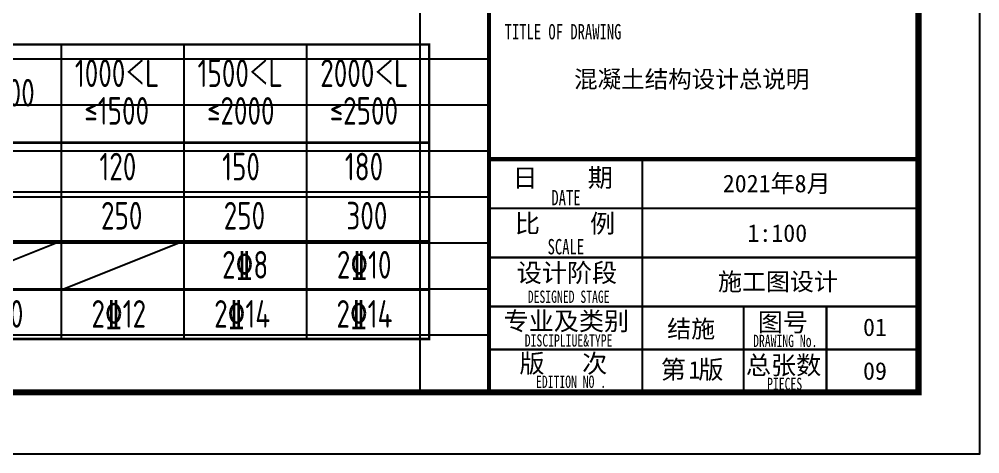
# Model space of a CAD drawing. Extents: x 169490 to 7584583, y -2399407 to 1374371.
# Drawn here: x 1307289 to 1322946, y 813191 to 820273 of the extents above; entities that cross this region are included whole.
import ezdxf

# ---------------------------------------------------------------- set-up
doc = ezdxf.new("R2010")
doc.units = 0
doc.header["$LTSCALE"] = 100
doc.layers.get('0').update_dxf_attribs({"linetype": 'CONTINUOUS'})
doc.layers.get('DEFPOINTS').update_dxf_attribs({"linetype": 'CONTINUOUS'})
for name, color, linetype in [('S-DETL-TEXT', 7, 'CONTINUOUS'), ('图框', 140, 'CONTINUOUS'), ('图签文字', 147, 'CONTINUOUS'), ('折板线', 127, 'CONTINUOUS')]:
    doc.layers.add(name, color=color, linetype=linetype)
doc.layers.add('可改文字', color=6, linetype='CONTINUOUS', lineweight=18)
doc.layers.add('图签', color=147, linetype='CONTINUOUS', lineweight=18)
doc.styles.add('TS', font='tssdeng.shx', dxfattribs={"width": 0.7, "height": 350, "bigfont": 'tssdchn.shx'})
doc.styles.add('宋体', font='')
doc.styles.add('建筑图签-1', font='simhei.ttf', dxfattribs={"width": 0.7})
doc.styles.get('宋体').set_extended_font_data('SimSun')

# ---------------------------------------------------------------- blocks, each defined once
blk = doc.blocks.new('2q3q2342q35q2343r5q23rwetr')
at = {"layer": '图框'}
for points, const_width in [([(3527618, 3121310), (3527618, 3161310)], 70), ([(3527618, 3125110), (3534618, 3125110)], 70), ([(3530118, 3122710), (3530118, 3125110)], 35), ([(3527618, 3124310), (3534618, 3124310)], 35), ([(3527618, 3123510), (3534618, 3123510)], 35), ([(3527618, 3122710), (3534618, 3122710)], 35), ([(3527618, 3122710), (3534118, 3122710)], 35), ([(3530118, 3121310), (3530118, 3122710)], 35), ([(3531768, 3121310), (3531768, 3122710)], 35), ([(3531768, 3121310), (3531768, 3122710)], 35), ([(3531768, 3121310), (3531768, 3122710)], 35), ([(3533118, 3121310), (3533118, 3122710)], 35), ([(3527618, 3122010), (3531768, 3122010)], 35), ([(3531768, 3122010), (3534618, 3122010)], 35)]:
    blk.add_lwpolyline(points, dxfattribs=dict(at, const_width=const_width))
at = {"layer": '图签', "color": 154, "style": '宋体'}
for s, p in [('2021年8月', (3531428, 3124572)), ('施工图设计', (3531350, 3122972)), ('结施', (3530522, 3122203))]:
    blk.add_text(s, height=286.7, dxfattribs=at).set_placement(p)
at = {"layer": '图签', "color": 1, "style": '宋体'}
for s, height, p in [('1:100', 286.7, (3531829, 3123764)), ('1', 287, (3530871, 3121535))]:
    blk.add_text(s, height=height, dxfattribs=at).set_placement(p)
at = {"layer": '图签文字', "style": '建筑图签-1', "width": 0.7}
for s, height, p in [('TITLE OF DRAWING', 250, (3527872, 3127063)), ('DATE', 250, (3528634, 3124359)), ('SCALE', 250, (3528573, 3123560)), ('DESIGNED STAGE', 200, (3528250, 3122770)), ('DISCIPLIUE&TYPE', 200, (3528201, 3122057)), ('DRAWING No.', 200, (3531923, 3122050)), ('EDITION NO .', 200, (3528384, 3121384)), ('PIECES', 200, (3532151, 3121350))]:
    blk.add_text(s, height=height, dxfattribs=at).set_placement(p)
at = {"layer": '图签文字', "color": 7, "style": '建筑图签-1'}
for s, p in [('日    期', (3528002, 3124659)), ('比    例', (3528040, 3123912)), ('设计阶段', (3528070, 3123110)), ('专业及类别', (3527856, 3122323)), ('图号', (3531999, 3122304)), ('版   次 ', (3528114, 3121633)), ('总张数', (3531805, 3121604)), ('第 版', (3530418, 3121533))]:
    blk.add_text(s, height=300, dxfattribs=at).set_placement(p)

msp = doc.modelspace()

# ---------------------------------------------------------------- linework, layer by layer
msp.add_lwpolyline([(1251146.3, 854191.4), (1314946.3, 854191.4), (1314946.3, 814191.4), (1251146.3, 814191.4)], close=True)
at = {"layer": 'DEFPOINTS', "color": 252}
for p, q in [((1313821.3, 851878.9), (1313821.3, 814191.4)), ((1251146.3, 819628.9), (1314946.3, 819628.9)), ((1251146.3, 818878.9), (1314946.3, 818878.9)), ((1251146.3, 818128.9), (1314946.3, 818128.9)), ((1251146.3, 817378.9), (1314946.3, 817378.9)), ((1251146.3, 816628.9), (1314946.3, 816628.9)), ((1251146.3, 815878.9), (1314946.3, 815878.9)), ((1251146.3, 815128.9), (1314946.3, 815128.9))]:
    msp.add_line(p, q, dxfattribs=at)
at = {"layer": 'S-DETL-TEXT'}
for p, q in [((1307973, 819862.3), (1307973, 815062.3)), ((1309973, 819862.3), (1309973, 815062.3)), ((1311973, 819862.3), (1311973, 815062.3)), ((1303973, 817462.3), (1313973, 817462.3)), ((1303973, 816662.3), (1313973, 816662.3)), ((1305973, 815862.3), (1307973, 816662.3)), ((1307973, 815862.3), (1309973, 816662.3)), ((1303973, 815862.3), (1313973, 815862.3))]:
    msp.add_line(p, q, dxfattribs=at)
at = {"layer": 'S-DETL-TEXT', "const_width": 40}
for points in [[(1313973, 819862.3), (1313973, 815062.3), (1303973, 815062.3), (1303973, 819862.3), (1313973, 819862.3)], [(1303973, 818262.3), (1313973, 818262.3)]]:
    msp.add_lwpolyline(points, dxfattribs=at)
at = {"layer": '图框'}
msp.add_lwpolyline([(1248646.3, 813191.4), (1322946.3, 813191.4), (1322946.3, 855191.4), (1248646.3, 855191.4)], close=True, dxfattribs=at)
at = {"layer": '图框', "const_width": 100}
msp.add_lwpolyline([(1251146.3, 814191.4), (1321946.3, 814191.4), (1321946.3, 854191.4), (1251146.3, 854191.4)], close=True, dxfattribs=at)

# ---------------------------------------------------------------- block references
at = {"layer": '折板线'}
msp.add_blockref('2q3q2342q35q2343r5q23rwetr', (-2212671.3, -2307118.7), dxfattribs=at)

# ---------------------------------------------------------------- texts
at = {"layer": 'S-DETL-TEXT', "style": 'TS', "width": 0.75}
for s, p in [('1000＜L', (1308196.2, 819168.9)), ('1500＜L', (1310196.2, 819168.9)), ('2000＜L', (1312196.2, 819168.9)), (' L≤1000', (1306063.3, 818850)), ('≤1500', (1308350, 818554.1)), ('≤2000', (1310350, 818554.1)), ('≤2500', (1312350, 818554.1)), ('120', (1308596.6, 817646)), ('150', (1310596.6, 817646)), ('180', (1312596.6, 817646)), ('250', (1308622.5, 816846)), ('250', (1310622.5, 816846)), ('300', (1312622.5, 816846)), ('2\x848', (1310596.6, 816046)), ('2\x8410', (1312466.8, 816046)), ('2\x8410', (1306466.8, 815246)), ('2\x8412', (1308466.8, 815246)), ('2\x8414', (1310466.8, 815246)), ('2\x8414', (1312460.3, 815246))]:
    msp.add_text(s, height=450, dxfattribs=at).set_placement(p)
at = {"layer": '可改文字', "color": 3, "style": '宋体'}
msp.add_text('混凝土结构设计总说明', height=281.28, dxfattribs=at).set_placement((1316332.7, 819156))
at = {"layer": '图签', "color": 3, "style": '宋体'}
for s, p in [('01', (1321042.9, 815110.5)), ('09', (1321042.9, 814398.2))]:
    msp.add_text(s, height=286.68, dxfattribs=at).set_placement(p)

doc.saveas('drawing.dxf')
